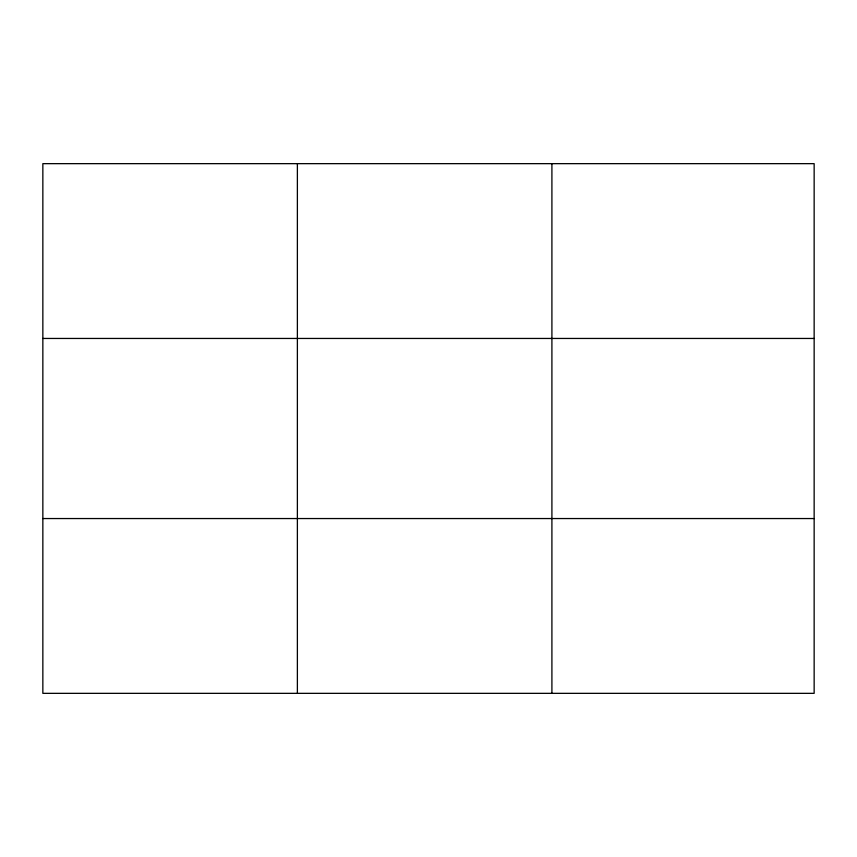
<?xml version="1.0" encoding="UTF-8"?>
<svg xmlns="http://www.w3.org/2000/svg" width="857" height="857" viewBox="0 0 857 857"><rect width="100%" height="100%" fill="white"/><g stroke="black" fill="none" stroke-linecap="round" stroke-linejoin="round"><path stroke-width="1.29" d="M297.379 163.655L297.379 693.345M551.908 163.655L551.908 693.345M814.15 518.549L814.15 693.345L42.85 693.345L42.85 163.655L814.15 163.655L814.15 518.549L42.85 518.549M42.85 338.451L814.15 338.451"/></g></svg>
